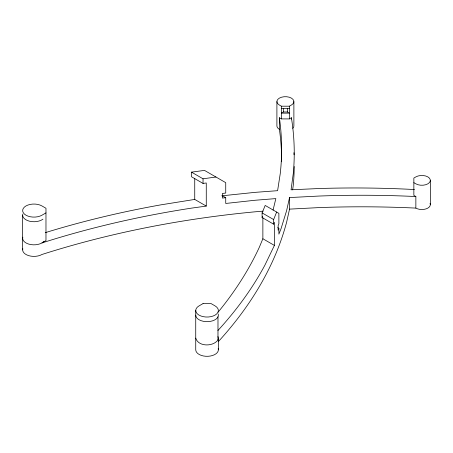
<?xml version="1.0" encoding="UTF-8"?>
<svg xmlns="http://www.w3.org/2000/svg" width="453" height="453" viewBox="0 0 453 453"><rect width="100%" height="100%" fill="white"/><g stroke="black" fill="none" stroke-linecap="round" stroke-linejoin="round"><path stroke-width="0.68" d="M195.736 338.125C198.25 346.89 213.261 346.834 217.978 339.926L217.989 316.823M292.632 189.864L293.278 185.13A657.377 379.529 0 0 0 294.235 166.511M430.061 203.357A8.488 4.904 0 0 1 426.103 208.873A8.488 4.904 0 0 1 415.86 208.097L415.86 196.54A660.146 381.132 0 0 0 318.952 196.053L289.535 197.57L286.63 210.617L280.956 228.952L278.884 234.144L278.884 228.369L277.678 227.672M289.535 197.57L289.535 209.127L286.63 222.168A657.377 379.529 0 0 1 218.38 341.573M273.068 210.101L275.837 198.595L254.733 200.288L225.736 203.459L225.736 197.684L222.112 195.588M217.978 339.926L218.374 338.346L217.978 336.545M276.641 212.055L273.635 219.558L273.635 224.178L262.094 217.514L262.094 212.893L265.198 205.447L278.884 213.346L278.884 223.748L278.136 225.622L278.136 230.243L278.884 228.369M273.635 224.178L274.399 222.31L274.399 245.413L264.965 265.028A657.377 379.529 0 0 1 217.91 330.531M262.094 217.514L262.61 216.274M262.87 217.751L262.87 238.759L259.326 247.264A660.146 381.132 0 0 1 218.086 312.185M43.771 241.574L41.97 242.927A11.319 6.535 0 0 1 28.743 244.099A11.319 6.535 0 0 1 22.82 237.168M45.974 212.887L41.97 215.198A11.319 6.535 0 0 1 25.963 215.198A11.319 6.535 0 0 1 25.963 205.956A11.319 6.535 0 0 1 41.97 205.956L45.974 208.267L45.974 240.617L41.97 242.927A660.146 381.132 0 0 1 191.54 208.125L206.268 206.081L206.268 182.978L203.04 183.425L191.5 176.761L191.5 172.134L204.501 170.402L225.736 182.661L225.736 193.063L222.395 193.442L222.395 198.063L225.736 197.684M289.393 106.2L291.398 105.045A8.488 4.904 0 0 0 291.398 98.114A8.488 4.904 0 0 0 279.388 98.114A8.488 4.904 0 0 0 279.388 105.045L281.392 106.2L289.393 106.2L289.393 118.907L281.392 118.907L279.388 117.752L279.388 129.303A660.146 381.132 0 0 1 281.619 161.766M283.391 111.976L281.392 113.131L289.393 113.131L287.395 111.976L283.391 111.976L283.391 108.675M289.393 118.907L291.398 117.752A657.377 379.529 0 0 1 293.278 173.573L291.058 189.801L319.172 188.522A657.377 379.529 0 0 1 414.461 189.535M191.5 172.134L203.04 178.805L215.945 177.01M206.268 206.081L194.739 199.422L160.764 204.869A657.377 379.529 0 0 0 45.277 232.661M221.874 195.821L255.011 192.361L277.604 190.685L280.237 173.697A660.146 381.132 0 0 0 279.388 117.752M263.176 211.16L254.733 211.84A660.146 381.132 0 0 0 41.97 254.478A11.319 6.535 0 0 1 28.743 255.656A11.319 6.535 0 0 1 22.82 248.72M289.535 209.127L318.952 207.604A660.146 381.132 0 0 1 415.86 208.097M281.392 108.51L289.393 108.51M413.855 182.678L415.86 183.833A8.488 4.904 0 0 0 427.864 183.833A8.488 4.904 0 0 0 427.864 176.902A8.488 4.904 0 0 0 415.86 176.902L413.855 178.057L413.855 195.385L415.86 196.54M262.094 212.893L273.635 219.558M262.87 238.759L274.399 245.413M218.363 338.232L218.374 349.79M195.736 310.509L195.736 349.79A11.319 6.535 0 0 0 208.04 356.296A11.319 6.535 0 0 0 218.199 348.651M430.35 180.368L430.35 204.631M293.884 101.58L293.884 125.838A8.488 4.904 0 0 1 292.746 128.29M291.398 117.752L291.398 119.111M287.395 108.675L287.395 111.976M281.392 106.2L281.392 118.907M276.902 101.58L276.902 125.838A8.488 4.904 0 0 0 279.388 129.303M203.04 178.805L203.04 183.425M194.739 178.42L194.739 199.422M22.65 215.198L22.65 249.858M218.199 313.991A11.319 6.535 0 0 1 208.04 321.641A11.319 6.535 0 0 1 195.736 315.129M42.95 219.178A11.319 6.535 0 0 1 29.411 221.183A11.319 6.535 0 0 1 22.82 214.065M293.918 152.712A657.377 379.529 0 0 1 294.025 154.784M203.052 303.578L199.048 305.888A11.319 6.535 0 0 0 199.048 315.129A11.319 6.535 0 0 0 215.056 315.129A11.319 6.535 0 0 0 215.056 305.888L211.058 303.578L203.052 303.578"/></g></svg>
